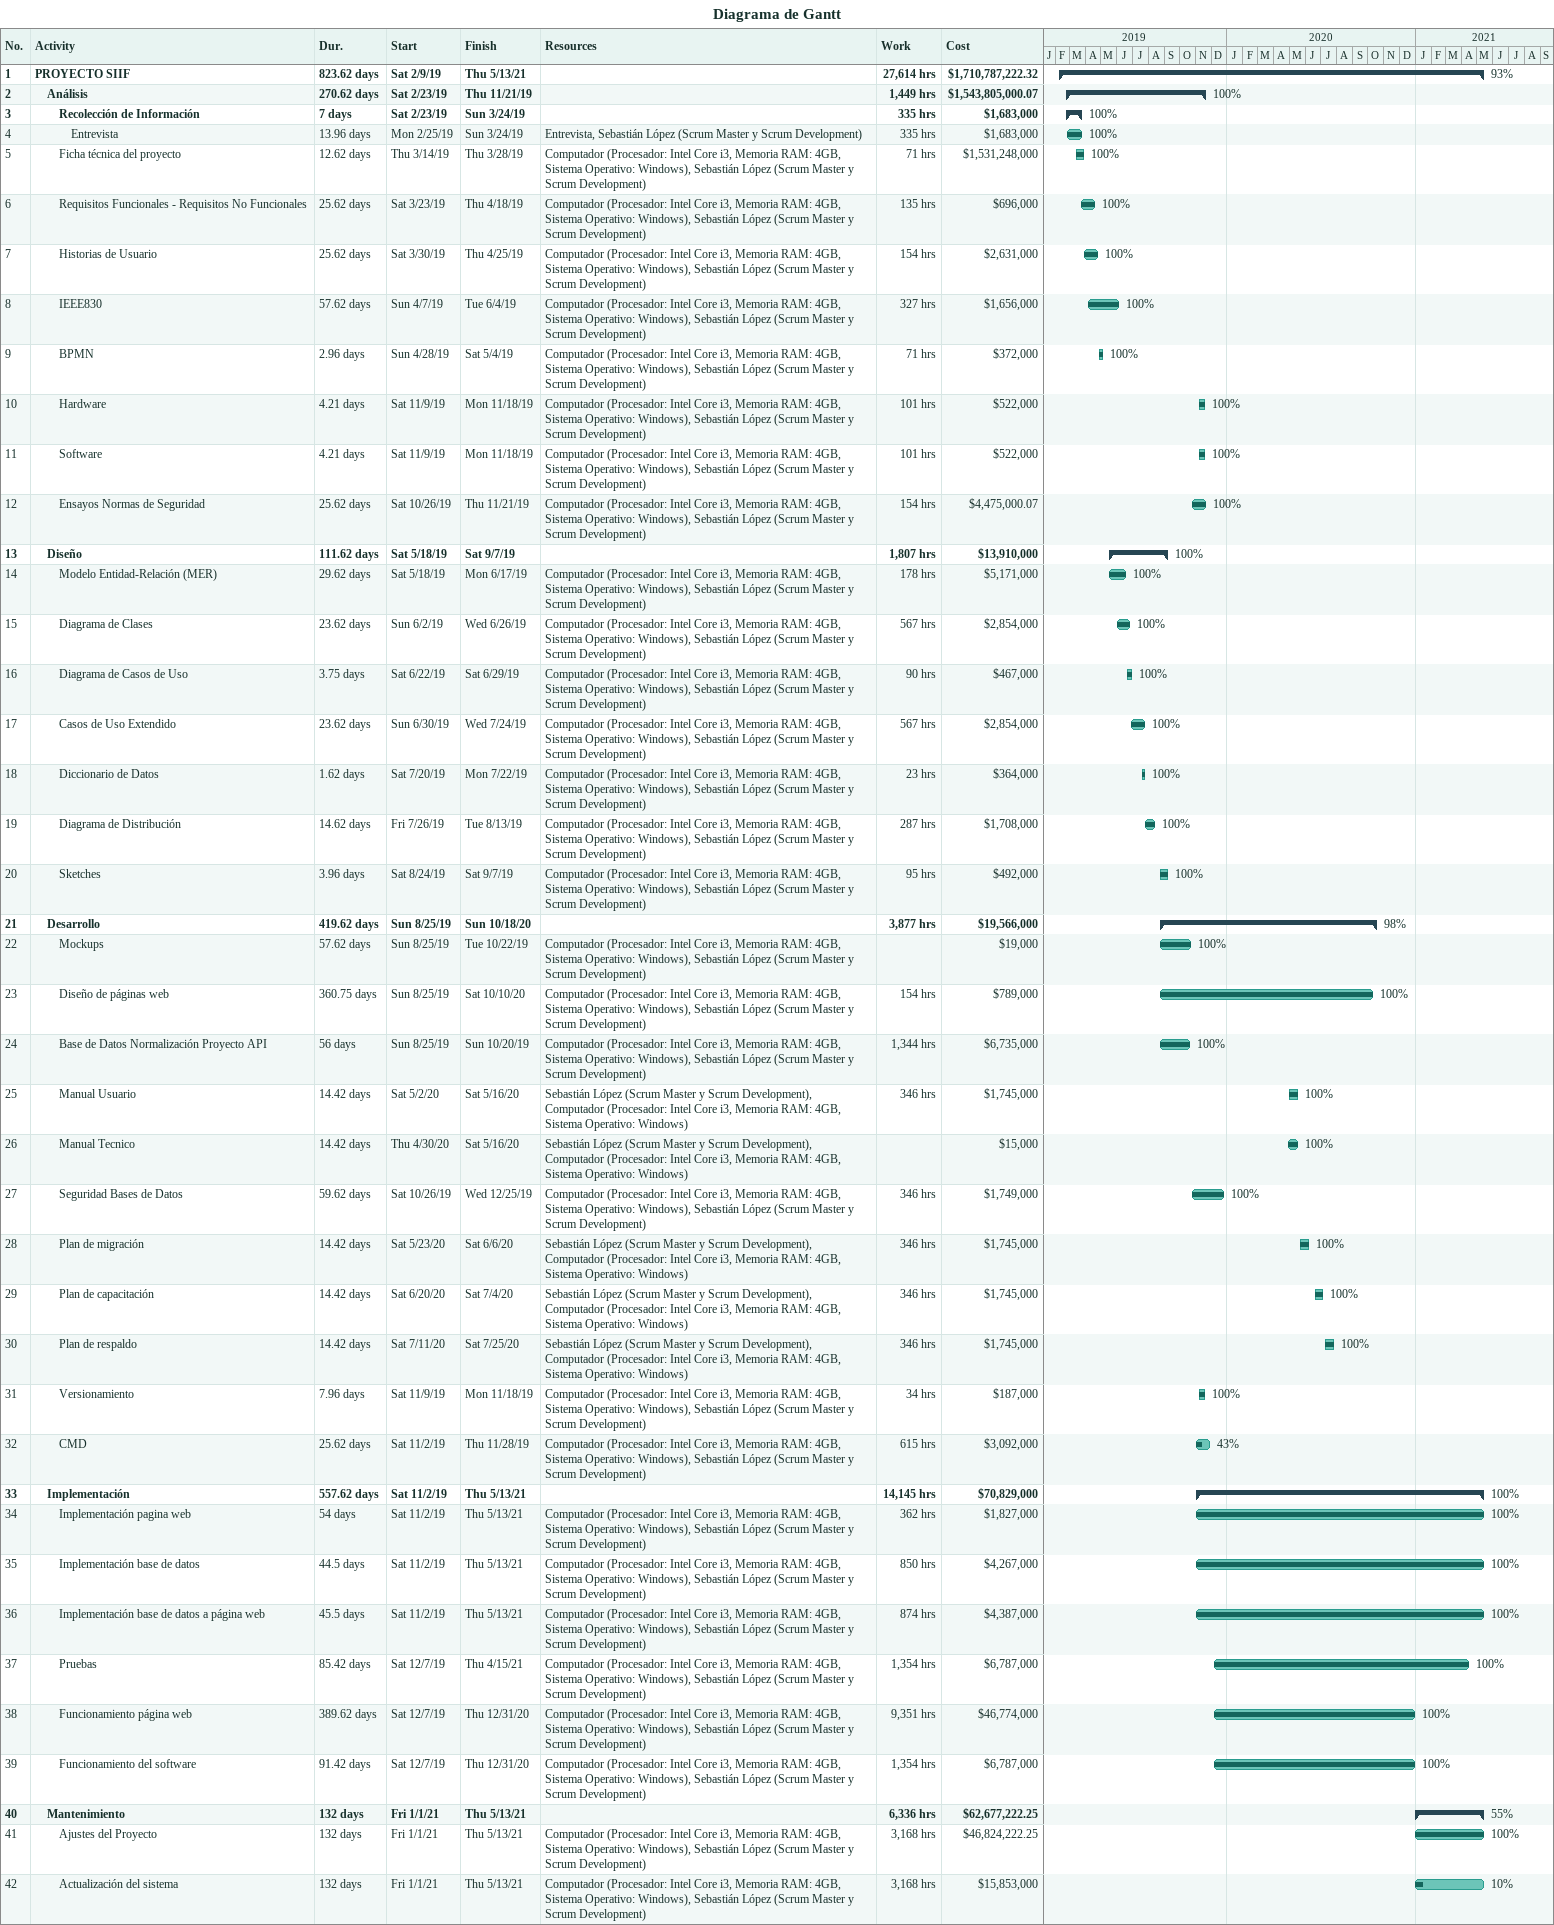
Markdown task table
Diagrama de Gantt

| ID | Level | Task | Duration | Start | Finish | Resources | % complete | Work (h) | Cost ($) |
|---|---|---|---|---|---|---|---|---|---|
| 1 | 1 | **PROYECTO SIIF** | 823.62d | 2019-02-09 | 2021-05-13 |  | 93 | 27614 | 1710787222.32 |
| 2 | 2 | **Análisis** | 270.62d | 2019-02-23 | 2019-11-21 |  | 100 | 1449 | 1543805000.07 |
| 3 | 3 | **Recolección de Información** | 7d | 2019-02-23 | 2019-03-24 |  | 100 | 335 | 1683000 |
| 4 | 4 | Entrevista | 13.96d | 2019-02-25 | 2019-03-24 | Entrevista, Sebastián López (Scrum Master y Scrum Development) | 100 | 335 | 1683000 |
| 5 | 3 | Ficha técnica del proyecto | 12.62d | 2019-03-14 | 2019-03-28 | Computador (Procesador: Intel Core i3, Memoria RAM: 4GB, Sistema Operativo: Windows), Sebastián López (Scrum Master y Scrum Development) | 100 | 71 | 1531248000 |
| 6 | 3 | Requisitos Funcionales - Requisitos No Funcionales | 25.62d | 2019-03-23 | 2019-04-18 | Computador (Procesador: Intel Core i3, Memoria RAM: 4GB, Sistema Operativo: Windows), Sebastián López (Scrum Master y Scrum Development) | 100 | 135 | 696000 |
| 7 | 3 | Historias de Usuario | 25.62d | 2019-03-30 | 2019-04-25 | Computador (Procesador: Intel Core i3, Memoria RAM: 4GB, Sistema Operativo: Windows), Sebastián López (Scrum Master y Scrum Development) | 100 | 154 | 2631000 |
| 8 | 3 | IEEE830 | 57.62d | 2019-04-07 | 2019-06-04 | Computador (Procesador: Intel Core i3, Memoria RAM: 4GB, Sistema Operativo: Windows), Sebastián López (Scrum Master y Scrum Development) | 100 | 327 | 1656000 |
| 9 | 3 | BPMN | 2.96d | 2019-04-28 | 2019-05-04 | Computador (Procesador: Intel Core i3, Memoria RAM: 4GB, Sistema Operativo: Windows), Sebastián López (Scrum Master y Scrum Development) | 100 | 71 | 372000 |
| 10 | 3 | Hardware | 4.21d | 2019-11-09 | 2019-11-18 | Computador (Procesador: Intel Core i3, Memoria RAM: 4GB, Sistema Operativo: Windows), Sebastián López (Scrum Master y Scrum Development) | 100 | 101 | 522000 |
| 11 | 3 | Software | 4.21d | 2019-11-09 | 2019-11-18 | Computador (Procesador: Intel Core i3, Memoria RAM: 4GB, Sistema Operativo: Windows), Sebastián López (Scrum Master y Scrum Development) | 100 | 101 | 522000 |
| 12 | 3 | Ensayos Normas de Seguridad | 25.62d | 2019-10-26 | 2019-11-21 | Computador (Procesador: Intel Core i3, Memoria RAM: 4GB, Sistema Operativo: Windows), Sebastián López (Scrum Master y Scrum Development) | 100 | 154 | 4475000.07 |
| 13 | 2 | **Diseño** | 111.62d | 2019-05-18 | 2019-09-07 |  | 100 | 1807 | 13910000 |
| 14 | 3 | Modelo Entidad-Relación (MER) | 29.62d | 2019-05-18 | 2019-06-17 | Computador (Procesador: Intel Core i3, Memoria RAM: 4GB, Sistema Operativo: Windows), Sebastián López (Scrum Master y Scrum Development) | 100 | 178 | 5171000 |
| 15 | 3 | Diagrama de Clases | 23.62d | 2019-06-02 | 2019-06-26 | Computador (Procesador: Intel Core i3, Memoria RAM: 4GB, Sistema Operativo: Windows), Sebastián López (Scrum Master y Scrum Development) | 100 | 567 | 2854000 |
| 16 | 3 | Diagrama de Casos de Uso | 3.75d | 2019-06-22 | 2019-06-29 | Computador (Procesador: Intel Core i3, Memoria RAM: 4GB, Sistema Operativo: Windows), Sebastián López (Scrum Master y Scrum Development) | 100 | 90 | 467000 |
| 17 | 3 | Casos de Uso Extendido | 23.62d | 2019-06-30 | 2019-07-24 | Computador (Procesador: Intel Core i3, Memoria RAM: 4GB, Sistema Operativo: Windows), Sebastián López (Scrum Master y Scrum Development) | 100 | 567 | 2854000 |
| 18 | 3 | Diccionario de Datos | 1.62d | 2019-07-20 | 2019-07-22 | Computador (Procesador: Intel Core i3, Memoria RAM: 4GB, Sistema Operativo: Windows), Sebastián López (Scrum Master y Scrum Development) | 100 | 23 | 364000 |
| 19 | 3 | Diagrama de Distribución | 14.62d | 2019-07-26 | 2019-08-13 | Computador (Procesador: Intel Core i3, Memoria RAM: 4GB, Sistema Operativo: Windows), Sebastián López (Scrum Master y Scrum Development) | 100 | 287 | 1708000 |
| 20 | 3 | Sketches | 3.96d | 2019-08-24 | 2019-09-07 | Computador (Procesador: Intel Core i3, Memoria RAM: 4GB, Sistema Operativo: Windows), Sebastián López (Scrum Master y Scrum Development) | 100 | 95 | 492000 |
| 21 | 2 | **Desarrollo** | 419.62d | 2019-08-25 | 2020-10-18 |  | 98 | 3877 | 19566000 |
| 22 | 3 | Mockups | 57.62d | 2019-08-25 | 2019-10-22 | Computador (Procesador: Intel Core i3, Memoria RAM: 4GB, Sistema Operativo: Windows), Sebastián López (Scrum Master y Scrum Development) | 100 |  | 19000 |
| 23 | 3 | Diseño de páginas web | 360.75d | 2019-08-25 | 2020-10-10 | Computador (Procesador: Intel Core i3, Memoria RAM: 4GB, Sistema Operativo: Windows), Sebastián López (Scrum Master y Scrum Development) | 100 | 154 | 789000 |
| 24 | 3 | Base de Datos Normalización Proyecto API | 56d | 2019-08-25 | 2019-10-20 | Computador (Procesador: Intel Core i3, Memoria RAM: 4GB, Sistema Operativo: Windows), Sebastián López (Scrum Master y Scrum Development) | 100 | 1344 | 6735000 |
| 25 | 3 | Manual Usuario | 14.42d | 2020-05-02 | 2020-05-16 | Sebastián López (Scrum Master y Scrum Development), Computador (Procesador: Intel Core i3, Memoria RAM: 4GB, Sistema Operativo: Windows) | 100 | 346 | 1745000 |
| 26 | 3 | Manual Tecnico | 14.42d | 2020-04-30 | 2020-05-16 | Sebastián López (Scrum Master y Scrum Development), Computador (Procesador: Intel Core i3, Memoria RAM: 4GB, Sistema Operativo: Windows) | 100 |  | 15000 |
| 27 | 3 | Seguridad Bases de Datos | 59.62d | 2019-10-26 | 2019-12-25 | Computador (Procesador: Intel Core i3, Memoria RAM: 4GB, Sistema Operativo: Windows), Sebastián López (Scrum Master y Scrum Development) | 100 | 346 | 1749000 |
| 28 | 3 | Plan de migración | 14.42d | 2020-05-23 | 2020-06-06 | Sebastián López (Scrum Master y Scrum Development), Computador (Procesador: Intel Core i3, Memoria RAM: 4GB, Sistema Operativo: Windows) | 100 | 346 | 1745000 |
| 29 | 3 | Plan de capacitación | 14.42d | 2020-06-20 | 2020-07-04 | Sebastián López (Scrum Master y Scrum Development), Computador (Procesador: Intel Core i3, Memoria RAM: 4GB, Sistema Operativo: Windows) | 100 | 346 | 1745000 |
| 30 | 3 | Plan de respaldo | 14.42d | 2020-07-11 | 2020-07-25 | Sebastián López (Scrum Master y Scrum Development), Computador (Procesador: Intel Core i3, Memoria RAM: 4GB, Sistema Operativo: Windows) | 100 | 346 | 1745000 |
| 31 | 3 | Versionamiento | 7.96d | 2019-11-09 | 2019-11-18 | Computador (Procesador: Intel Core i3, Memoria RAM: 4GB, Sistema Operativo: Windows), Sebastián López (Scrum Master y Scrum Development) | 100 | 34 | 187000 |
| 32 | 3 | CMD | 25.62d | 2019-11-02 | 2019-11-28 | Computador (Procesador: Intel Core i3, Memoria RAM: 4GB, Sistema Operativo: Windows), Sebastián López (Scrum Master y Scrum Development) | 43 | 615 | 3092000 |
| 33 | 2 | **Implementación** | 557.62d | 2019-11-02 | 2021-05-13 |  | 100 | 14145 | 70829000 |
| 34 | 3 | Implementación pagina web | 54d | 2019-11-02 | 2021-05-13 | Computador (Procesador: Intel Core i3, Memoria RAM: 4GB, Sistema Operativo: Windows), Sebastián López (Scrum Master y Scrum Development) | 100 | 362 | 1827000 |
| 35 | 3 | Implementación base de datos | 44.5d | 2019-11-02 | 2021-05-13 | Computador (Procesador: Intel Core i3, Memoria RAM: 4GB, Sistema Operativo: Windows), Sebastián López (Scrum Master y Scrum Development) | 100 | 850 | 4267000 |
| 36 | 3 | Implementación base de datos a página web | 45.5d | 2019-11-02 | 2021-05-13 | Computador (Procesador: Intel Core i3, Memoria RAM: 4GB, Sistema Operativo: Windows), Sebastián López (Scrum Master y Scrum Development) | 100 | 874 | 4387000 |
| 37 | 3 | Pruebas | 85.42d | 2019-12-07 | 2021-04-15 | Computador (Procesador: Intel Core i3, Memoria RAM: 4GB, Sistema Operativo: Windows), Sebastián López (Scrum Master y Scrum Development) | 100 | 1354 | 6787000 |
| 38 | 3 | Funcionamiento página web | 389.62d | 2019-12-07 | 2020-12-31 | Computador (Procesador: Intel Core i3, Memoria RAM: 4GB, Sistema Operativo: Windows), Sebastián López (Scrum Master y Scrum Development) | 100 | 9351 | 46774000 |
| 39 | 3 | Funcionamiento del software | 91.42d | 2019-12-07 | 2020-12-31 | Computador (Procesador: Intel Core i3, Memoria RAM: 4GB, Sistema Operativo: Windows), Sebastián López (Scrum Master y Scrum Development) | 100 | 1354 | 6787000 |
| 40 | 2 | **Mantenimiento** | 132d | 2021-01-01 | 2021-05-13 |  | 55 | 6336 | 62677222.25 |
| 41 | 3 | Ajustes del Proyecto | 132d | 2021-01-01 | 2021-05-13 | Computador (Procesador: Intel Core i3, Memoria RAM: 4GB, Sistema Operativo: Windows), Sebastián López (Scrum Master y Scrum Development) | 100 | 3168 | 46824222.25 |
| 42 | 3 | Actualización del sistema | 132d | 2021-01-01 | 2021-05-13 | Computador (Procesador: Intel Core i3, Memoria RAM: 4GB, Sistema Operativo: Windows), Sebastián López (Scrum Master y Scrum Development) | 10 | 3168 | 15853000 |
